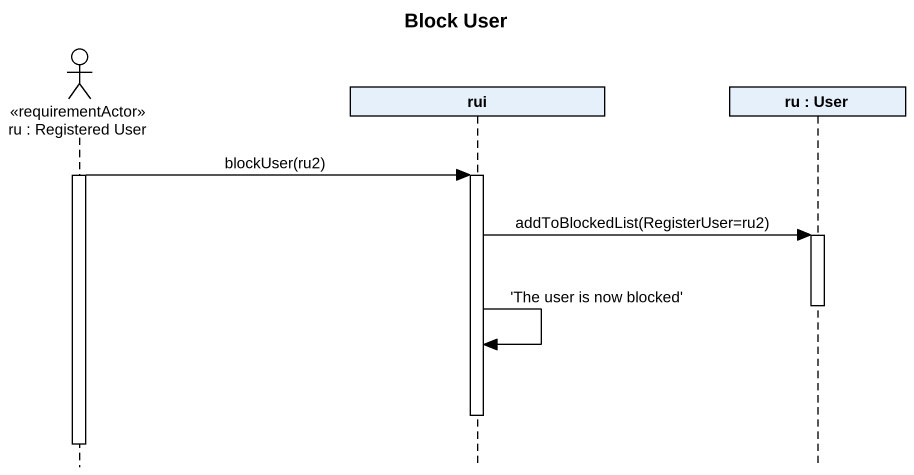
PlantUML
@startuml
title Block User
hide footbox
actor "ru : Registered User" as ru <<requirementActor>>
participant rui
participant "ru : User" as ru_2

activate ru
ru -> rui : blockUser(ru2)
activate rui
rui -> ru_2 : addToBlockedList(RegisterUser=ru2)
activate ru_2
deactivate ru_2
rui -> rui : 'The user is now blocked'
deactivate rui
deactivate ru
@enduml
